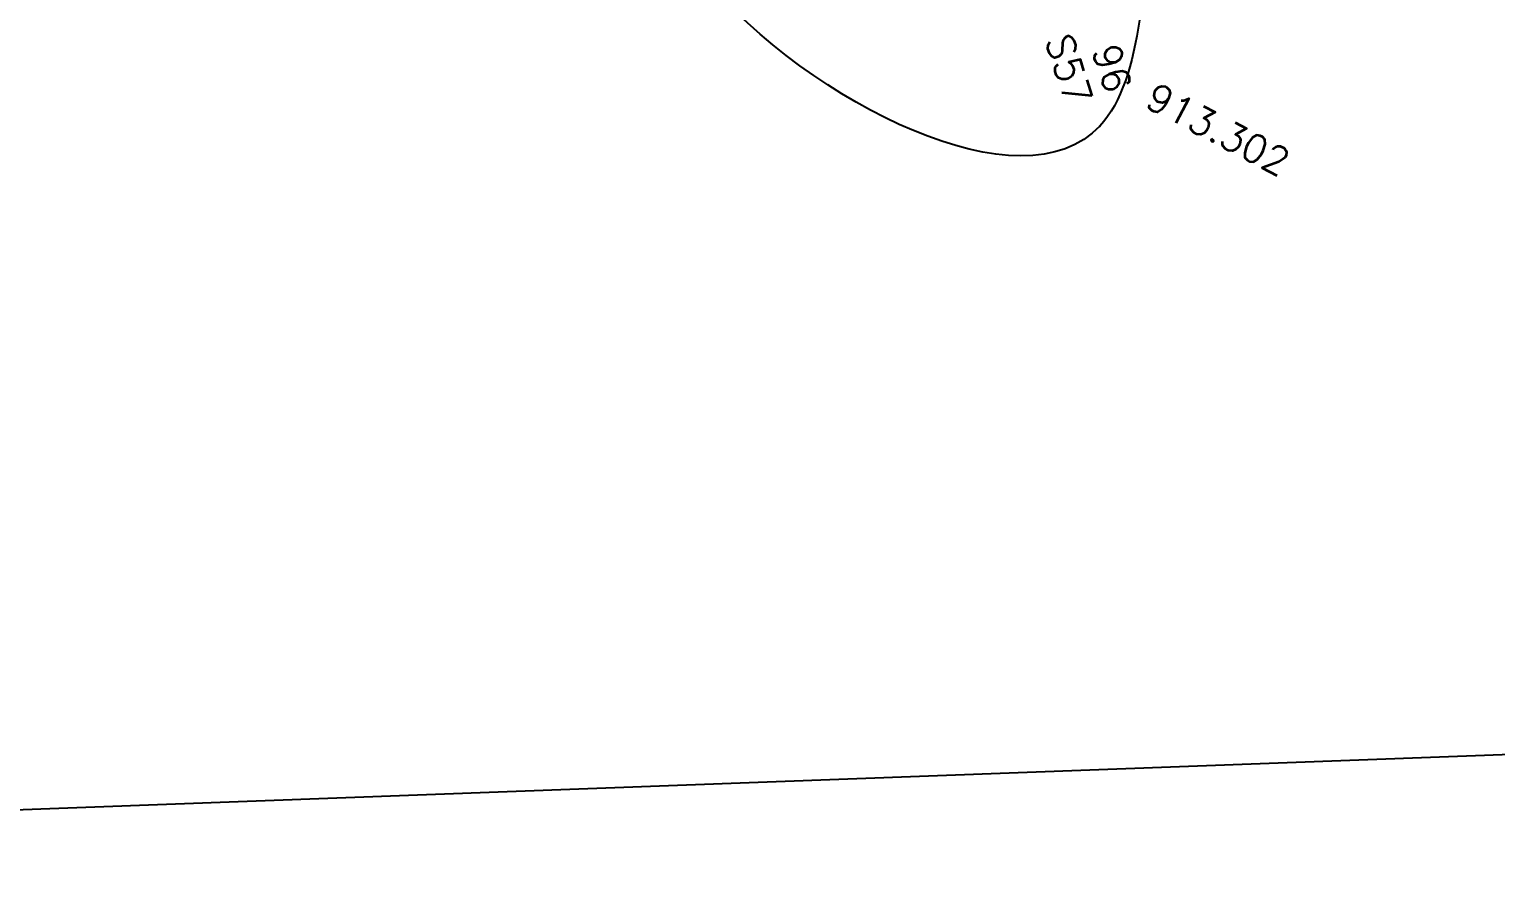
# Model space of a CAD drawing. Header units: millimetres. Extents: x 824502 to 1498685, y 1474633 to 1481826.
# Drawn here: x 1480156.6 to 1480327.7, y 1478282.8 to 1478380.9 of the extents above; entities that cross this region are included whole.
import ezdxf
from ezdxf.enums import TextEntityAlignment as Align

# ---------------------------------------------------------------- set-up
doc = ezdxf.new("R2010")
doc.units = ezdxf.units.MM
for name, color, linetype in [('Boundary', 6, 'Continuous'), ('Points', 7, 'Continuous'), ('Points-ELV', 6, 'Continuous'), ('Points-NUM', 4, 'Continuous'), ('Points-TXT', 3, 'Continuous')]:
    doc.layers.add(name, color=color, linetype=linetype)
doc.styles.add('ROMANS', font='romans.shx')

# ---------------------------------------------------------------- blocks, each defined once
blk = doc.blocks.new('POINTS')
at = {"layer": 'Points'}
blk.add_line((0, 0), (0, 0), dxfattribs=at)
blk.add_point((0, 0), dxfattribs=at)
at = {"layer": 'Points-ELV', "style": 'ROMANS'}
blk.add_attdef('ELEV', text='', height=1, rotation=45, dxfattribs=at).set_placement((0, 0), align=Align.BOTTOM_LEFT)
at = {"layer": 'Points-NUM', "style": 'ROMANS'}
blk.add_attdef('PTNUM', text='', height=1, dxfattribs=at).set_placement((0, 0), align=Align.BOTTOM_RIGHT)
at = {"layer": 'Points-TXT', "style": 'ROMANS'}
blk.add_attdef('DESC', text='', height=1, dxfattribs=at).set_placement((0, 0), align=Align.BOTTOM_RIGHT)

msp = doc.modelspace()

# ---------------------------------------------------------------- linework, layer by layer
msp.add_spline([(1480180.942, 1478556.761, 11803.039), (1480184.406, 1478535.412, 11807.353), (1480182.502, 1478521.521, 11807.068), (1480182.533, 1478486.447, 11798.725), (1480179.641, 1478461.853, 11803.556), (1480172.767, 1478441.581, 11801.864), (1480168.411, 1478417.202, 11799.552), (1480187.804, 1478417.988, 11807.947), (1480214.931, 1478413.553, 11808.889), (1480235.039, 1478387.081, 11808.605), (1480281.526, 1478369.578, 11795.122), (1480287.499, 1478397.964, 11798.118), (1480288.903, 1478420.84, 11802.393), (1480288.782, 1478446.309, 11802.91), (1480297.899, 1478470.366, 11809.174), (1480295.077, 1478499.49, 11808.489), (1480300.648, 1478535.226, 11811.627), (1480234.372, 1478550.409, 11815.127), (1480207.297, 1478552.327, 11814.572), (1480180.942, 1478556.761, 11803.039)], degree=3)
at = {"layer": 'Boundary'}
msp.add_polyline3d([(1480778.112, 1478702.343, 0), (1480837.493, 1478452.456, 0), (1480497.794, 1478405.251, 0), (1480357.357, 1478297.292, 0), (1480138.109, 1478289.151, 0), (1479890.747, 1478282.827, 0), (1479515.948, 1478305.02, 0), (1479301.243, 1478292.194, 0), (1479013.149, 1478306.666, 0), (1478984.538, 1478580.806, 0), (1479244.652, 1478667.703, 0), (1479943.466, 1478656.118, 0), (1480281.676, 1478648.232, 0), (1480778.156, 1478702.327, 0)], dxfattribs=at)

# ---------------------------------------------------------------- block references
at = {"layer": 'Points', "linetype": 'Continuous'}
ref = msp.add_blockref('POINTS', (1480281.526, 1478369.578, 11795.122), dxfattribs=dict(at, xscale=12.91481050348951, yscale=12.91481050348951, zscale=12.91481050348951, rotation=287.5583941117993))
ref.add_attrib('PTNUM', '96', dxfattribs={"layer": 'Points-NUM', "height": 3.2287, "rotation": 287.55839, "style": 'ROMANS'}).set_placement((1480281.322, 1478372.9, 11795.122), align=Align.BOTTOM_RIGHT)
ref.add_attrib('DESC', 'S57', dxfattribs={"layer": 'Points-TXT', "height": 3.2287, "rotation": 287.55839, "style": 'ROMANS'}).set_placement((1480276.704, 1478371.439, 11795.122), align=Align.BOTTOM_RIGHT)
ref.add_attrib('ELEV', '913.302', dxfattribs={"layer": 'Points-ELV', "height": 3.2287, "rotation": 332.55839, "style": 'ROMANS'}).set_placement((1480286.143, 1478371.039, 11795.122), align=Align.BOTTOM_LEFT)
ref = msp.add_blockref('POINTS', (1480281.526, 1478369.578, 11795.122), dxfattribs=dict(at, xscale=12.91481050348951, yscale=12.91481050348951, zscale=12.91481050348951, rotation=287.5583941117993))
ref.add_attrib('PTNUM', '96', dxfattribs={"layer": 'Points-NUM', "height": 3.2287, "rotation": 287.55839, "style": 'ROMANS'}).set_placement((1480281.322, 1478372.9, 11795.122), align=Align.BOTTOM_RIGHT)
ref.add_attrib('DESC', 'S57', dxfattribs={"layer": 'Points-TXT', "height": 3.2287, "rotation": 287.55839, "style": 'ROMANS'}).set_placement((1480276.704, 1478371.439, 11795.122), align=Align.BOTTOM_RIGHT)
ref.add_attrib('ELEV', '913.302', dxfattribs={"layer": 'Points-ELV', "height": 3.2287, "rotation": 332.55839, "style": 'ROMANS'}).set_placement((1480286.143, 1478371.039, 11795.122), align=Align.BOTTOM_LEFT)

doc.saveas('drawing.dxf')
